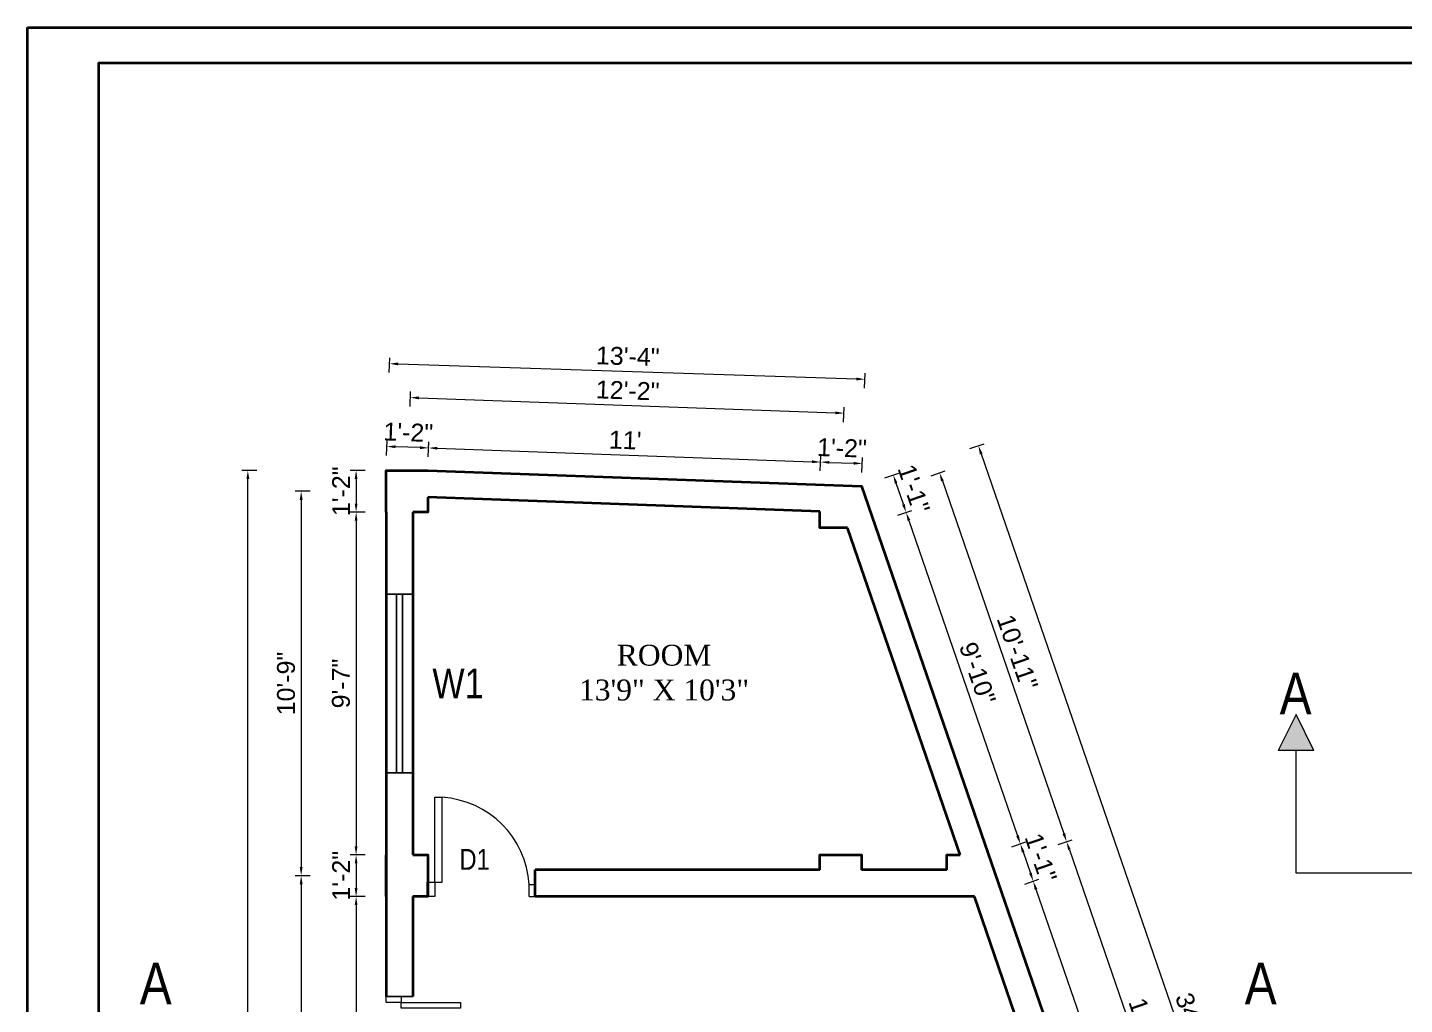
# Model space of a CAD drawing. Header units: inches. Extents: x 352731 to 371558, y -52658 to -39161.
# Drawn here: x 369001.2 to 369463.2, y -51114.3 to -50786.5 of the extents above; entities that cross this region are included whole.
import ezdxf

# ---------------------------------------------------------------- set-up
doc = ezdxf.new("R2010")
doc.units = ezdxf.units.IN
doc.header["$LTSCALE"] = 2
doc.header["$MEASUREMENT"] = 0
doc.header["$PDMODE"] = 34
doc.layers.get('0').update_dxf_attribs({"linetype": 'CONTINUOUS'})
doc.layers.get('DEFPOINTS').update_dxf_attribs({"color": 141, "linetype": 'CONTINUOUS'})
for name, color, linetype, lineweight in [('dimension', 160, 'CONTINUOUS', 15), ('door', 20, 'CONTINUOUS', 35), ('steps', 253, 'CONTINUOUS', 20)]:
    doc.layers.add(name, color=color, linetype=linetype, lineweight=lineweight)
doc.layers.add('Normal Wall', color=7, linetype='CONTINUOUS', lineweight=35, true_color=0xffaf89)
doc.styles.add('Lettring Text', font='arial.ttf')
doc.styles.get("Standard").update_dxf_attribs({"font": 'ARIALN.TTF'})
doc.dimstyles.new('Copy of Standard', dxfattribs={"dimtxt": 6, "dimasz": 2.875, "dimexe": 2, "dimexo": 4, "dimgap": 2, "dimtad": 1, "dimdec": 0, "dimrnd": 1, "dimzin": 0, "dimdsep": 46, "dimlunit": 4, "dimtxsty": 'Lettring Text', "dimcen": 0.1, "dimclrd": 7, "dimclre": 7, "dimclrt": 7, "dimazin": 0, "dimtfac": 0.645, "dimtdec": 0, "dimtmove": 1, "dimatfit": 0, "dimfxl": 3, "dimfxlon": 1, "dimtfillclr": 256, "dimtolj": 1, "dimtzin": 0, "dimlwd": -1, "dimlwe": -1, "dimarcsym": 2})

# ---------------------------------------------------------------- blocks, each defined once
blk = doc.blocks.new('*D1011')
at = {"layer": 'DEFPOINTS', "color": 0, "ltscale": 0.5, "transparency": 16777216}
for p in [(369121.81, -50927.05), (369121.52, -50935.09), (369135.52, -50935.09)]:
    blk.add_point(p, dxfattribs=at)
at = {"layer": 'steps', "color": 7, "ltscale": 0.5, "transparency": 16777216}
for p, q in [((369121.7, -50930.04), (369121.88, -50925.05)), ((369135.68, -50930.55), (369135.86, -50925.55)), ((369132.92, -50927.45), (369124.68, -50927.15))]:
    blk.add_line(p, q, dxfattribs=at)
for points in [[(369124.7, -50926.67), (369124.66, -50927.63), (369121.81, -50927.05)], [(369132.93, -50926.97), (369132.9, -50927.93), (369135.79, -50927.55)]]:
    blk.add_solid(points, dxfattribs=at)
at = {"layer": 'steps', "color": 7, "ltscale": 0.5, "transparency": 16777216, "insert": (369128.98, -50922.29), "char_height": 6, "attachment_point": 5, "rotation": 357.9379, "style": 'Lettring Text'}
blk.add_mtext('\\A1;1\'-2"', dxfattribs=at)
blk = doc.blocks.new('*D1012')
at = {"layer": 'DEFPOINTS', "color": 0, "ltscale": 0.5, "transparency": 16777216}
for p in [(369135.52, -50935.09), (369267.31, -50932.29), (369267.02, -50940.33)]:
    blk.add_point(p, dxfattribs=at)
at = {"layer": 'steps', "color": 7, "ltscale": 0.5, "transparency": 16777216}
for p, q in [((369135.68, -50930.55), (369135.86, -50925.55)), ((369138.66, -50927.65), (369264.43, -50932.18)), ((369267.2, -50935.28), (369267.38, -50930.29))]:
    blk.add_line(p, q, dxfattribs=at)
for points in [[(369138.68, -50927.17), (369138.65, -50928.13), (369135.79, -50927.55)], [(369264.45, -50931.7), (369264.42, -50932.66), (369267.31, -50932.29)]]:
    blk.add_solid(points, dxfattribs=at)
at = {"layer": 'steps', "color": 7, "ltscale": 0.5, "transparency": 16777216, "insert": (369201.73, -50924.91), "char_height": 6, "attachment_point": 5, "rotation": 357.9379, "style": 'Lettring Text'}
blk.add_mtext("\\A1;11'", dxfattribs=at)
blk = doc.blocks.new('*D1013')
at = {"layer": 'DEFPOINTS', "color": 0, "ltscale": 0.5, "transparency": 16777216}
for p in [(369281.29, -50932.79), (369267.02, -50940.33), (369281.02, -50940.33)]:
    blk.add_point(p, dxfattribs=at)
at = {"layer": 'steps', "color": 7, "ltscale": 0.5, "transparency": 16777216}
for p, q in [((369267.2, -50935.28), (369267.38, -50930.29)), ((369270.18, -50932.39), (369278.41, -50932.69)), ((369281.18, -50935.79), (369281.36, -50930.79))]:
    blk.add_line(p, q, dxfattribs=at)
for points in [[(369270.2, -50931.91), (369270.16, -50932.87), (369267.31, -50932.29)], [(369278.43, -50932.21), (369278.4, -50933.16), (369281.29, -50932.79)]]:
    blk.add_solid(points, dxfattribs=at)
at = {"layer": 'steps', "color": 7, "ltscale": 0.5, "transparency": 16777216, "insert": (369274.48, -50927.53), "char_height": 6, "attachment_point": 5, "rotation": 357.9379, "style": 'Lettring Text'}
blk.add_mtext('\\A1;1\'-2"', dxfattribs=at)
blk = doc.blocks.new('*D1014')
at = {"layer": 'DEFPOINTS', "color": 0, "ltscale": 0.5, "transparency": 16777216}
for p in [(369275.15, -50915.88), (369128.52, -50942.09), (369274.02, -50947.33)]:
    blk.add_point(p, dxfattribs=at)
at = {"layer": 'steps', "color": 7, "ltscale": 0.5, "transparency": 16777216}
for p, q in [((369129.54, -50913.64), (369129.72, -50908.64)), ((369132.52, -50910.75), (369272.28, -50915.78)), ((369275.04, -50918.88), (369275.22, -50913.88))]:
    blk.add_line(p, q, dxfattribs=at)
for points in [[(369132.54, -50910.27), (369132.51, -50911.23), (369129.65, -50910.64)], [(369272.29, -50915.3), (369272.26, -50916.26), (369275.15, -50915.88)]]:
    blk.add_solid(points, dxfattribs=at)
at = {"layer": 'steps', "color": 7, "ltscale": 0.5, "transparency": 16777216, "insert": (369202.58, -50908.25), "char_height": 6, "attachment_point": 5, "rotation": 357.9379, "style": 'Lettring Text'}
blk.add_mtext('\\A1;12\'-2"', dxfattribs=at)
blk = doc.blocks.new('*D1015')
at = {"layer": 'DEFPOINTS', "color": 0, "ltscale": 0.5, "transparency": 16777216}
for p in [(369282.19, -50904.5), (369121.52, -50935.09), (369281.02, -50940.33)]:
    blk.add_point(p, dxfattribs=at)
at = {"layer": 'steps', "color": 7, "ltscale": 0.5, "transparency": 16777216}
for p, q in [((369122.6, -50902.26), (369122.76, -50897.26)), ((369125.57, -50899.36), (369279.32, -50904.41)), ((369282.09, -50907.5), (369282.26, -50902.5))]:
    blk.add_line(p, q, dxfattribs=at)
for points in [[(369125.58, -50898.88), (369125.55, -50899.84), (369122.7, -50899.26)], [(369279.34, -50903.93), (369279.3, -50904.89), (369282.19, -50904.5)]]:
    blk.add_solid(points, dxfattribs=at)
at = {"layer": 'steps', "color": 7, "ltscale": 0.5, "transparency": 16777216, "insert": (369202.61, -50896.82), "char_height": 6, "attachment_point": 5, "rotation": 358.1187, "style": 'Lettring Text'}
blk.add_mtext('\\A1;13\'-4"', dxfattribs=at)
blk = doc.blocks.new('*D1021')
at = {"layer": 'DEFPOINTS', "color": 0, "ltscale": 0.5, "transparency": 16777216}
for p in [(369274.02, -50947.33), (369349.85, -51059.67), (369316.64, -51071.11)]:
    blk.add_point(p, dxfattribs=at)
at = {"layer": 'steps', "color": 7, "ltscale": 0.5, "transparency": 16777216}
for p, q in [((369304.39, -50936.87), (369309.11, -50935.24)), ((369308.16, -50938.61), (369348.92, -51056.95)), ((369347.02, -51060.64), (369351.74, -51059.02))]:
    blk.add_line(p, q, dxfattribs=at)
for points in [[(369308.61, -50938.46), (369307.71, -50938.77), (369307.22, -50935.9)], [(369349.37, -51056.79), (369348.46, -51057.11), (369349.85, -51059.67)]]:
    blk.add_solid(points, dxfattribs=at)
at = {"layer": 'steps', "color": 7, "ltscale": 0.5, "transparency": 16777216, "insert": (369333.33, -50996.13), "char_height": 6, "attachment_point": 5, "rotation": 289.0044, "style": 'Lettring Text'}
blk.add_mtext('\\A1;10\'-11"', dxfattribs=at)
blk = doc.blocks.new('*D1025')
at = {"layer": 'DEFPOINTS', "color": 0, "ltscale": 0.5, "transparency": 16777216}
for p in [(369121.52, -50935.09), (369111.46, -50949.09), (369121.52, -50949.09)]:
    blk.add_point(p, dxfattribs=at)
at = {"layer": 'steps', "color": 7, "ltscale": 0.5, "transparency": 16777216}
for p, q in [((369114.46, -50935.09), (369109.46, -50935.09)), ((369111.46, -50937.97), (369111.46, -50946.22)), ((369114.46, -50949.09), (369109.46, -50949.09))]:
    blk.add_line(p, q, dxfattribs=at)
for points in [[(369110.98, -50937.97), (369111.93, -50937.97), (369111.46, -50935.09)], [(369110.98, -50946.22), (369111.93, -50946.22), (369111.46, -50949.09)]]:
    blk.add_solid(points, dxfattribs=at)
at = {"layer": 'steps', "color": 7, "ltscale": 0.5, "transparency": 16777216, "insert": (369106.44, -50942.09), "char_height": 6, "attachment_point": 5, "rotation": 90, "style": 'Lettring Text'}
blk.add_mtext('\\A1;1\'-2"', dxfattribs=at)
blk = doc.blocks.new('*D1026')
at = {"layer": 'DEFPOINTS', "color": 0, "ltscale": 0.5, "transparency": 16777216}
for p in [(369121.52, -50949.09), (369111.46, -51064.11), (369121.52, -51064.11)]:
    blk.add_point(p, dxfattribs=at)
at = {"layer": 'steps', "color": 7, "ltscale": 0.5, "transparency": 16777216}
for p, q in [((369114.46, -50949.09), (369109.46, -50949.09)), ((369111.46, -50951.97), (369111.46, -51061.23)), ((369114.46, -51064.11), (369109.46, -51064.11))]:
    blk.add_line(p, q, dxfattribs=at)
for points in [[(369110.98, -50951.97), (369111.93, -50951.97), (369111.46, -50949.09)], [(369110.98, -51061.23), (369111.93, -51061.23), (369111.46, -51064.11)]]:
    blk.add_solid(points, dxfattribs=at)
at = {"layer": 'steps', "color": 7, "ltscale": 0.5, "transparency": 16777216, "insert": (369106.39, -51006.6), "char_height": 6, "attachment_point": 5, "rotation": 90, "style": 'Lettring Text'}
blk.add_mtext('\\A1;9\'-7"', dxfattribs=at)
blk = doc.blocks.new('*D1027')
at = {"layer": 'DEFPOINTS', "color": 0, "ltscale": 0.5, "transparency": 16777216}
for p in [(369121.52, -51064.11), (369111.46, -51078.11), (369121.52, -51078.11)]:
    blk.add_point(p, dxfattribs=at)
at = {"layer": 'steps', "color": 7, "ltscale": 0.5, "transparency": 16777216}
for p, q in [((369114.46, -51064.11), (369109.46, -51064.11)), ((369111.46, -51066.98), (369111.46, -51075.23)), ((369114.46, -51078.11), (369109.46, -51078.11))]:
    blk.add_line(p, q, dxfattribs=at)
for points in [[(369110.98, -51066.98), (369111.93, -51066.98), (369111.46, -51064.11)], [(369110.98, -51075.23), (369111.93, -51075.23), (369111.46, -51078.11)]]:
    blk.add_solid(points, dxfattribs=at)
at = {"layer": 'steps', "color": 7, "ltscale": 0.5, "transparency": 16777216, "insert": (369106.44, -51071.11), "char_height": 6, "attachment_point": 5, "rotation": 90, "style": 'Lettring Text'}
blk.add_mtext('\\A1;1\'-2"', dxfattribs=at)
blk = doc.blocks.new('*D1028')
at = {"layer": 'DEFPOINTS', "color": 0, "ltscale": 0.5, "transparency": 16777216}
for p in [(369121.52, -51078.11), (369111.46, -51193.11), (369121.52, -51193.11)]:
    blk.add_point(p, dxfattribs=at)
at = {"layer": 'steps', "color": 7, "ltscale": 0.5, "transparency": 16777216}
for p, q in [((369114.46, -51078.11), (369109.46, -51078.11)), ((369111.46, -51080.98), (369111.46, -51190.23)), ((369114.46, -51193.11), (369109.46, -51193.11))]:
    blk.add_line(p, q, dxfattribs=at)
for points in [[(369110.98, -51080.98), (369111.93, -51080.98), (369111.46, -51078.11)], [(369110.98, -51190.23), (369111.93, -51190.23), (369111.46, -51193.11)]]:
    blk.add_solid(points, dxfattribs=at)
at = {"layer": 'steps', "color": 7, "ltscale": 0.5, "transparency": 16777216, "insert": (369106.39, -51135.61), "char_height": 6, "attachment_point": 5, "rotation": 90, "style": 'Lettring Text'}
blk.add_mtext('\\A1;9\'-7"', dxfattribs=at)
blk = doc.blocks.new('*D1032')
at = {"layer": 'DEFPOINTS', "color": 0, "ltscale": 0.5, "transparency": 16777216}
for p in [(369128.52, -50942.09), (369093.02, -51071.11), (369128.52, -51071.11)]:
    blk.add_point(p, dxfattribs=at)
at = {"layer": 'steps', "color": 7, "ltscale": 0.5, "transparency": 16777216}
for p, q in [((369096.02, -50942.09), (369091.02, -50942.09)), ((369093.02, -50944.97), (369093.02, -51068.23)), ((369096.02, -51071.11), (369091.02, -51071.11))]:
    blk.add_line(p, q, dxfattribs=at)
for points in [[(369092.54, -50944.97), (369093.5, -50944.97), (369093.02, -50942.09)], [(369092.54, -51068.23), (369093.5, -51068.23), (369093.02, -51071.11)]]:
    blk.add_solid(points, dxfattribs=at)
at = {"layer": 'steps', "color": 7, "ltscale": 0.5, "transparency": 16777216, "insert": (369087.96, -51006.6), "char_height": 6, "attachment_point": 5, "rotation": 90, "style": 'Lettring Text'}
blk.add_mtext('\\A1;10\'-9"', dxfattribs=at)
blk = doc.blocks.new('*D1033')
at = {"layer": 'DEFPOINTS', "color": 0, "ltscale": 0.5, "transparency": 16777216}
for p in [(369128.52, -51071.11), (369093.02, -51200.11), (369128.52, -51200.11)]:
    blk.add_point(p, dxfattribs=at)
at = {"layer": 'steps', "color": 7, "ltscale": 0.5, "transparency": 16777216}
for p, q in [((369096.02, -51071.11), (369091.02, -51071.11)), ((369093.02, -51073.98), (369093.02, -51197.23)), ((369096.02, -51200.11), (369091.02, -51200.11))]:
    blk.add_line(p, q, dxfattribs=at)
for points in [[(369092.54, -51073.98), (369093.5, -51073.98), (369093.02, -51071.11)], [(369092.54, -51197.23), (369093.5, -51197.23), (369093.02, -51200.11)]]:
    blk.add_solid(points, dxfattribs=at)
at = {"layer": 'steps', "color": 7, "ltscale": 0.5, "transparency": 16777216, "insert": (369087.96, -51135.61), "char_height": 6, "attachment_point": 5, "rotation": 90, "style": 'Lettring Text'}
blk.add_mtext('\\A1;10\'-9"', dxfattribs=at)
blk = doc.blocks.new('*D1035')
at = {"layer": 'DEFPOINTS', "color": 0, "ltscale": 0.5, "transparency": 16777216}
for p in [(369075.14, -50935.09), (369121.52, -50935.09), (369121.52, -51336.11)]:
    blk.add_point(p, dxfattribs=at)
at = {"layer": 'steps', "color": 7, "ltscale": 0.5, "transparency": 16777216}
for p, q in [((369078.14, -50935.09), (369073.14, -50935.09)), ((369075.14, -51333.23), (369075.14, -50937.97)), ((369078.14, -51336.11), (369073.14, -51336.11))]:
    blk.add_line(p, q, dxfattribs=at)
for points in [[(369074.66, -50937.97), (369075.62, -50937.97), (369075.14, -50935.09)], [(369074.66, -51333.23), (369075.62, -51333.23), (369075.14, -51336.11)]]:
    blk.add_solid(points, dxfattribs=at)
at = {"layer": 'steps', "color": 7, "ltscale": 0.5, "transparency": 16777216, "insert": (369070.07, -51135.6), "char_height": 6, "attachment_point": 5, "rotation": 90, "style": 'Lettring Text'}
blk.add_mtext('\\A1;33\'-5"', dxfattribs=at)
blk = doc.blocks.new('*D1036')
at = {"layer": 'DEFPOINTS', "color": 0, "ltscale": 0.5, "transparency": 16777216}
for p in [(369281.02, -50954.33), (369323.64, -51064.11), (369334.33, -51060.42)]:
    blk.add_point(p, dxfattribs=at)
at = {"layer": 'steps', "color": 7, "ltscale": 0.5, "transparency": 16777216}
for p, q in [((369293.18, -50950.14), (369297.9, -50948.52)), ((369296.95, -50951.89), (369333.39, -51057.71)), ((369331.49, -51061.4), (369336.22, -51059.77))]:
    blk.add_line(p, q, dxfattribs=at)
for points in [[(369297.4, -50951.73), (369296.5, -50952.04), (369296.01, -50949.17)], [(369333.85, -51057.55), (369332.94, -51057.86), (369334.33, -51060.42)]]:
    blk.add_solid(points, dxfattribs=at)
at = {"layer": 'steps', "color": 7, "ltscale": 0.5, "transparency": 16777216, "insert": (369319.96, -51003.15), "char_height": 6, "attachment_point": 5, "rotation": 289.0044, "style": 'Lettring Text'}
blk.add_mtext('\\A1;9\'-10"', dxfattribs=at)
blk = doc.blocks.new('*D1037')
at = {"layer": 'DEFPOINTS', "color": 0, "ltscale": 0.5, "transparency": 16777216}
for p in [(369323.64, -51064.11), (369338.64, -51072.94), (369323.64, -51078.11)]:
    blk.add_point(p, dxfattribs=at)
at = {"layer": 'steps', "color": 7, "ltscale": 0.5, "transparency": 16777216}
for p, q in [((369331.49, -51061.4), (369336.22, -51059.77)), ((369335.27, -51063.14), (369337.71, -51070.22)), ((369335.8, -51073.92), (369340.53, -51072.29))]:
    blk.add_line(p, q, dxfattribs=at)
for points in [[(369335.72, -51062.99), (369334.81, -51063.3), (369334.33, -51060.42)], [(369338.16, -51070.07), (369337.25, -51070.38), (369338.64, -51072.94)]]:
    blk.add_solid(points, dxfattribs=at)
at = {"layer": 'steps', "color": 7, "ltscale": 0.5, "transparency": 16777216, "insert": (369341.23, -51065.05), "char_height": 6, "attachment_point": 5, "rotation": 289.0044, "style": 'Lettring Text'}
blk.add_mtext('\\A1;1\'-1"', dxfattribs=at)
blk = doc.blocks.new('*D1038')
at = {"layer": 'DEFPOINTS', "color": 0, "ltscale": 0.5, "transparency": 16777216}
for p in [(369323.64, -51078.11), (369368.07, -51193.11), (369378.76, -51189.42)]:
    blk.add_point(p, dxfattribs=at)
at = {"layer": 'steps', "color": 7, "ltscale": 0.5, "transparency": 16777216}
for p, q in [((369335.8, -51073.92), (369340.53, -51072.29)), ((369339.58, -51075.66), (369377.82, -51186.71)), ((369375.92, -51190.4), (369380.65, -51188.77))]:
    blk.add_line(p, q, dxfattribs=at)
for points in [[(369340.03, -51075.5), (369339.12, -51075.81), (369338.64, -51072.94)], [(369378.28, -51186.55), (369377.37, -51186.86), (369378.76, -51189.42)]]:
    blk.add_solid(points, dxfattribs=at)
at = {"layer": 'steps', "color": 7, "ltscale": 0.5, "transparency": 16777216, "insert": (369363.49, -51129.53), "char_height": 6, "attachment_point": 5, "rotation": 289.0044, "style": 'Lettring Text'}
blk.add_mtext('\\A1;10\'-3"', dxfattribs=at)
blk = doc.blocks.new('*D1042')
at = {"layer": 'DEFPOINTS', "color": 0, "ltscale": 0.5, "transparency": 16777216}
for p in [(369291.7, -50936.65), (369281.02, -50940.33), (369281.02, -50954.33)]:
    blk.add_point(p, dxfattribs=at)
at = {"layer": 'steps', "color": 7, "ltscale": 0.5, "transparency": 16777216}
for p, q in [((369288.87, -50937.63), (369293.59, -50936)), ((369295.08, -50946.45), (369292.64, -50939.37)), ((369293.18, -50950.14), (369297.9, -50948.52))]:
    blk.add_line(p, q, dxfattribs=at)
for points in [[(369293.09, -50939.21), (369292.19, -50939.53), (369291.7, -50936.65)], [(369295.53, -50946.29), (369294.62, -50946.61), (369296.01, -50949.17)]]:
    blk.add_solid(points, dxfattribs=at)
at = {"layer": 'steps', "color": 7, "ltscale": 0.5, "transparency": 16777216, "insert": (369298.6, -50941.28), "char_height": 6, "attachment_point": 5, "rotation": 289.0044, "style": 'Lettring Text'}
blk.add_mtext('\\A1;1\'-1"', dxfattribs=at)
blk = doc.blocks.new('*D1043')
at = {"layer": 'DEFPOINTS', "color": 0, "ltscale": 0.5, "transparency": 16777216}
for p in [(369316.64, -51071.11), (369394.28, -51188.67), (369361.07, -51200.11)]:
    blk.add_point(p, dxfattribs=at)
at = {"layer": 'steps', "color": 7, "ltscale": 0.5, "transparency": 16777216}
for p, q in [((369347.02, -51060.64), (369351.74, -51059.02)), ((369350.79, -51062.39), (369393.35, -51185.95)), ((369391.45, -51189.64), (369396.17, -51188.02))]:
    blk.add_line(p, q, dxfattribs=at)
for points in [[(369351.24, -51062.23), (369350.34, -51062.54), (369349.85, -51059.67)], [(369393.8, -51185.79), (369392.89, -51186.11), (369394.28, -51188.67)]]:
    blk.add_solid(points, dxfattribs=at)
at = {"layer": 'steps', "color": 7, "ltscale": 0.5, "transparency": 16777216, "insert": (369376.81, -51122.54), "char_height": 6, "attachment_point": 5, "rotation": 289.0044, "style": 'Lettring Text'}
blk.add_mtext('\\A1;11\'-4"', dxfattribs=at)
blk = doc.blocks.new('*D1045')
at = {"layer": 'DEFPOINTS', "color": 0, "ltscale": 0.5, "transparency": 16777216}
for p in [(369281.02, -50940.33), (369456.57, -51322.59), (369417.32, -51336.11)]:
    blk.add_point(p, dxfattribs=at)
at = {"layer": 'steps', "color": 7, "ltscale": 0.5, "transparency": 16777216}
for p, q in [((369317.42, -50927.79), (369322.15, -50926.17)), ((369321.2, -50929.54), (369455.63, -51319.87)), ((369453.73, -51323.57), (369458.46, -51321.94))]:
    blk.add_line(p, q, dxfattribs=at)
for points in [[(369321.65, -50929.38), (369320.74, -50929.69), (369320.26, -50926.82)], [(369456.08, -51319.71), (369455.18, -51320.03), (369456.57, -51322.59)]]:
    blk.add_solid(points, dxfattribs=at)
at = {"layer": 'steps', "color": 7, "ltscale": 0.5, "transparency": 16777216, "insert": (369393.2, -51123.05), "char_height": 6, "attachment_point": 5, "rotation": 289.0044, "style": 'Lettring Text'}
blk.add_mtext('\\A1;34\'-11"', dxfattribs=at)

msp = doc.modelspace()

# ---------------------------------------------------------------- hatches: boundary and pattern name
at = {"linetype": 'ByBlock', "lineweight": 5}
msp.add_hatch(color=7, dxfattribs=at).paths.add_polyline_path([(369426.84, -51017.04), (369432.84, -51029.04), (369420.84, -51029.04)])

# ---------------------------------------------------------------- linework, layer by layer
at = {"ltscale": 0.5}
for p, q in [((369130.52, -50976.6), (369121.52, -50976.6)), ((369125.02, -51036.6), (369125.02, -50976.6)), ((369127.02, -51036.6), (369127.02, -50976.6)), ((369130.52, -51036.6), (369121.52, -51036.6)), ((369121.52, -51111.61), (369130.52, -51111.61))]:
    msp.add_line(p, q, dxfattribs=at)
at = {"color": 7, "linetype": 'ByBlock', "lineweight": 5}
for p, q in [((369426.84, -51017.04), (369420.84, -51029.04)), ((369432.84, -51029.04), (369426.84, -51017.04)), ((369432.84, -51029.04), (369420.84, -51029.04)), ((369426.84, -51070.21), (369426.84, -51029.04)), ((369797.58, -51070.21), (369426.84, -51070.21))]:
    msp.add_line(p, q, dxfattribs=at)
at = {"layer": 'dimension', "ltscale": 7}
for p, q in [((369137.92, -51073.31), (369137.92, -51044.69)), ((369137.92, -51044.79), (369140.32, -51044.79)), ((369140.32, -51073.31), (369140.32, -51044.79)), ((369135.52, -51073.31), (369137.92, -51073.31)), ((369137.92, -51073.31), (369137.92, -51078.11)), ((369137.92, -51073.31), (369140.32, -51073.31)), ((369137.92, -51078.11), (369135.52, -51078.11)), ((369169.52, -51078.11), (369169.52, -51074.11)), ((369169.52, -51074.11), (369171.52, -51074.11)), ((369169.52, -51078.11), (369171.52, -51078.11)), ((369171.52, -51078.11), (369171.52, -51074.11))]:
    msp.add_line(p, q, dxfattribs=at)
msp.add_arc((369138.31, -51076), 31.27, 3.4697, 86.3141, dxfattribs=at)
at = {"layer": 'door', "ltscale": 0.5}
for p, q in [((369267.02, -50948.83), (369135.52, -50944.1)), ((369121.52, -50949.09), (369121.52, -51111.61)), ((369130.52, -50949.09), (369130.52, -51064.11)), ((369314.13, -51064.11), (369276.32, -50954.33)), ((369267.02, -51069.11), (369171.52, -51069.11)), ((369171.52, -51078.11), (369171.52, -51069.11)), ((369309.64, -51069.11), (369281.02, -51069.11)), ((369135.52, -51078.11), (369135.52, -51073.31)), ((369130.52, -51078.11), (369130.52, -51111.61)), ((369318.95, -51078.11), (369171.52, -51078.11)), ((369358.55, -51193.11), (369318.95, -51078.11))]:
    msp.add_line(p, q, dxfattribs=at)
for points in [[(369121.52, -50949.09), (369121.52, -50935.09), (369135.52, -50935.09)], [(369135.52, -50935.09), (369281.02, -50940.33), (369417.32, -51336.11)], [(369135.52, -50944.1), (369135.52, -50949.09), (369130.52, -50949.09)], [(369276.32, -50954.33), (369267.02, -50954.33), (369267.02, -50948.83)], [(369121.52, -51078.11), (369121.52, -51064.11)], [(369130.52, -51064.11), (369135.52, -51064.11), (369135.52, -51078.11), (369130.52, -51078.11)], [(369267.02, -51069.11), (369267.02, -51064.11), (369281.02, -51064.11), (369281.02, -51069.11)], [(369309.64, -51069.11), (369309.64, -51064.11), (369314.13, -51064.11)], [(369281.02, -51078.11), (369281.02, -51078.11), (369267.02, -51078.11)], [(369318.95, -51078.11), (369309.64, -51078.11)]]:
    msp.add_lwpolyline(points, dxfattribs=at)
at = {"layer": 'Normal Wall'}
for points in [[(369001.21, -50786.46), (370059.22, -50786.46), (370059.22, -51536.99), (369001.21, -51536.99)], [(369001.21, -50786.46), (370059.22, -50786.46), (370059.22, -51536.99), (369001.21, -51536.99)], [(370047.31, -50798.37), (369025.03, -50798.37), (369025.03, -51525.08), (370047.31, -51525.08)], [(370047.31, -50798.37), (369025.03, -50798.37), (369025.03, -51525.08), (370047.31, -51525.08)]]:
    msp.add_lwpolyline(points, close=True, dxfattribs=at)
at = {"layer": 'steps', "color": 7, "ltscale": 0.3}
for points in [[(369126.52, -51111.61), (369126.52, -51113.61), (369121.52, -51113.61), (369121.52, -51111.61)], [(369126.52, -51113.61), (369146.52, -51113.61), (369146.52, -51115.61), (369126.52, -51115.61)]]:
    msp.add_lwpolyline(points, close=True, dxfattribs=at)

# ---------------------------------------------------------------- texts
at = {"color": 7, "linetype": 'ByBlock', "lineweight": 5}
for s, insert, char_height, width, attachment_point in [('W1', (369137.05, -51001.57), 10, 44.1664, 1), ('A', (369432.03, -51002.94), 14, 26.5803, 3), ('A', (369049.58, -51100.26), 14, 26.5803, 3), ('A', (369420.32, -51100.26), 14, 26.5803, 3)]:
    msp.add_mtext(s, dxfattribs=dict(at, insert=insert, char_height=char_height, width=width, attachment_point=attachment_point))
at = {"layer": 'steps', "color": 7, "ltscale": 0.3, "insert": (369214.8, -50993.6), "char_height": 7, "width": 55.268, "attachment_point": 2}
msp.add_mtext('{\\fTimes New Roman|b0|i0|c0|p18;ROOM\\P13\'9" X 10\'3"}', dxfattribs=at)
at = {"layer": 'steps', "color": 7, "ltscale": 0.3, "insert": (369151.21, -51069.12), "char_height": 7, "attachment_point": 8}
msp.add_mtext_dynamic_manual_height_columns('{\\W1;D1}', width=18.6213, gutter_width=40, heights=[0], dxfattribs=at)

# ---------------------------------------------------------------- dimensions: what is measured, and where the dimension line sits
at = {"layer": 'steps', "ltscale": 0.5}
for p1, p2, distance, picture, middle in [((369121.52, -50935.09), (369281.02, -50940.33), 35.85, '*D1015', (369202.61, -50896.82)), ((369128.52, -50942.09), (369274.02, -50947.33), 31.47, '*D1014', (369202.58, -50908.25)), ((369281.02, -50940.33), (369417.32, -51336.11), 41.51, '*D1045', (369393.2, -51123.05)), ((369274.02, -50947.33), (369316.64, -51071.11), 35.12, '*D1021', (369333.33, -50996.13))]:
    dim = msp.add_aligned_dim(p1=p1, p2=p2, distance=distance, dimstyle='Copy of Standard', dxfattribs=at)
    dim.commit()
    dim.dimension.update_dxf_attribs({"geometry": picture, "text_midpoint": middle})
for base, p1, p2, angle, picture, middle in [((369121.81, -50927.05), (369135.52, -50935.09), (369121.52, -50935.09), 177.9379, '*D1011', (369128.8, -50927.3)), ((369281.29, -50932.79), (369267.02, -50940.33), (369281.02, -50940.33), 177.9379, '*D1013', (369274.3, -50932.54)), ((369111.46, -50949.09), (369121.52, -50935.09), (369121.52, -50949.09), 90, '*D1025', (369111.46, -50942.09)), ((369291.7, -50936.65), (369281.02, -50954.33), (369281.02, -50940.33), 109.0044, '*D1042', (369293.86, -50942.91)), ((369338.64, -51072.94), (369323.64, -51064.11), (369323.64, -51078.11), 109.0044, '*D1037', (369336.49, -51066.68)), ((369111.46, -51078.11), (369121.52, -51064.11), (369121.52, -51078.11), 90, '*D1027', (369111.46, -51071.11))]:
    dim = msp.add_linear_dim(base=base, p1=p1, p2=p2, angle=angle, dimstyle='Copy of Standard', dxfattribs=at)
    dim.commit()
    dim.dimension.update_dxf_attribs({"geometry": picture, "text_midpoint": middle, "dimtype": 160})
for base, p1, p2, angle, picture, middle in [((369267.31, -50932.29), (369135.52, -50935.09), (369267.02, -50940.33), 177.9379, '*D1012', (369201.73, -50924.91)), ((369075.14, -50935.09), (369121.52, -51336.11), (369121.52, -50935.09), 90, '*D1035', (369070.07, -51135.6)), ((369093.02, -51071.11), (369128.52, -50942.09), (369128.52, -51071.11), 90, '*D1032', (369087.96, -51006.6)), ((369334.33, -51060.42), (369281.02, -50954.33), (369323.64, -51064.11), 109.0044, '*D1036', (369319.96, -51003.15)), ((369111.46, -51064.11), (369121.52, -50949.09), (369121.52, -51064.11), 90, '*D1026', (369106.39, -51006.6)), ((369394.28, -51188.67), (369316.64, -51071.11), (369361.07, -51200.11), 109.0044, '*D1043', (369376.81, -51122.54)), ((369093.02, -51200.11), (369128.52, -51071.11), (369128.52, -51200.11), 90, '*D1033', (369087.96, -51135.61)), ((369378.76, -51189.42), (369323.64, -51078.11), (369368.07, -51193.11), 109.0044, '*D1038', (369363.49, -51129.53)), ((369111.46, -51193.11), (369121.52, -51078.11), (369121.52, -51193.11), 90, '*D1028', (369106.39, -51135.61))]:
    dim = msp.add_linear_dim(base=base, p1=p1, p2=p2, angle=angle, dimstyle='Copy of Standard', dxfattribs=at)
    dim.commit()
    dim.dimension.update_dxf_attribs({"geometry": picture, "text_midpoint": middle})

doc.saveas('drawing.dxf')
